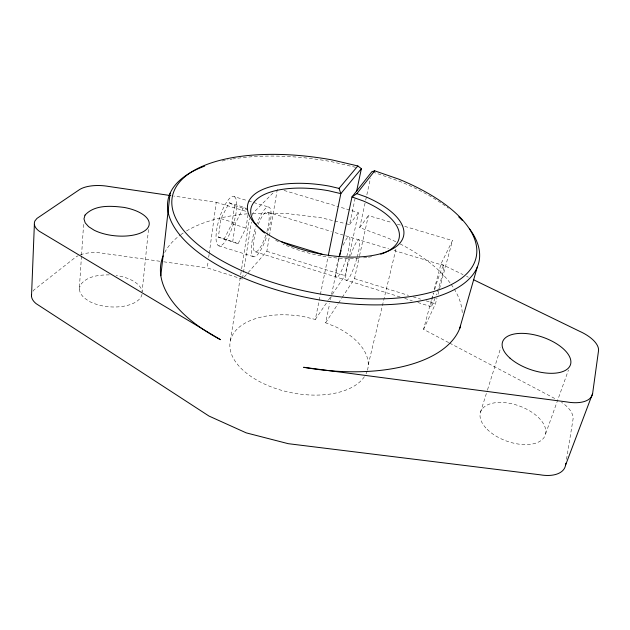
<?xml version="1.0" encoding="UTF-8"?>
<svg xmlns="http://www.w3.org/2000/svg" width="630" height="630" viewBox="0 0 630 630"><rect width="100%" height="100%" fill="white"/><g stroke="black" fill="none" stroke-linecap="round" stroke-linejoin="round"><path stroke-width="0.47" stroke-dasharray="3.15 2.36" d="M142.018 294.281A31.516 15.963 4.4 0 1 121.598 306.542A31.516 15.963 4.4 0 1 88.932 301.195L83.711 297.557L80.427 293.462L79.278 289.217L81.49 256.008M81.561 255.032L83.703 222.792M148.475 229.541L142.12 291.792A31.516 15.963 4.4 0 0 117.92 275.759L116.109 275.554M242.408 279.106L207.254 267.915L208.176 261.159M208.703 257.3L209.105 254.41M209.231 253.441L216.24 202.293L173.715 196.032M248.039 214.72L245.968 228.044L238.077 243.755L218.342 237.171L220.949 218.673L229.233 202.789L243.645 207.168L247.921 209.491M223.965 239.361L231.974 223.737L234.636 205.664L229.233 202.789M238.077 243.755L232.73 241.652L235.486 223.138L243.645 207.168M230.423 340.546L240.558 275.641M240.707 274.672L241.463 269.829M241.613 268.86L249.48 218.484M242.566 278.145L243.322 273.31M243.479 272.341L251.386 222.099M252.457 215.334L252.756 213.405L274.011 191.945M566.504 459.349L573.001 419.525A28.83 15.033 20.3 0 0 561.582 402.342M248.196 272.53L266.844 251.323L269.293 236.825M269.451 235.856L277.436 188.488M364.376 376.732A70.135 38.525 11.2 0 1 282.035 390.466A70.135 38.525 11.2 0 1 230.722 339.428A70.135 38.525 11.2 0 1 303.999 316.677L315.315 319.473L319.016 301.227M319.213 300.266L320.182 295.462M320.379 294.501L327.978 257.04M367.487 370.125A70.135 38.525 11.2 0 0 336.121 327.017L325.639 322.796L329.663 303.581M330.466 299.738L339.31 257.457M345.87 223.689L349.579 224.571L355.58 196.15M332.341 294.305L344.972 275.625L348.658 258.442M348.863 257.489L358.486 212.609L339.641 207.002M395.774 241.715A153.145 75.112 11.2 0 0 386.773 237.541L359.738 227.627L365.495 201.088M365.699 200.135L370.424 178.337M342.216 297.423L354.509 278.594L359.344 256.623M359.557 255.67L368.385 215.555L391.742 222.508M368.266 364.675L395.979 248.913M79.278 289.217L80.309 285.114C86.901 275.83 99.548 274.845 109.966 274.877M448.71 342.618L423.565 329.364L431.392 299.959M431.652 299.006L433.164 293.312M434.172 289.524L441 263.907L452.474 240.589L402.019 225.571M423.565 329.364L435.464 303.778L436.992 298.116M438.008 294.344L439.275 289.627M439.527 288.69L452.474 240.589M480.477 412.256L487.234 390.742M487.526 389.805L500.748 347.713M545.651 433.731L568.457 370.03M325.639 322.796L337.94 303.967M338.475 303.148L341.68 298.242M315.315 319.473L327.947 300.801M328.498 299.982L331.789 295.116M33.059 291.194L34.028 289.839L74.994 257.678A26.035 12.616 4.3 0 1 78.167 255.741M359.738 227.627L368.385 215.555M349.579 224.571L358.486 212.609M244.338 276.916L247.559 273.255M252.756 213.405L286.288 213.468L320.835 217.696L333.821 220.799M159.831 261.261L103.706 253.386A26.035 12.616 4.3 0 0 79.089 255.315M163.706 261.804L207.254 267.915M355.635 167.328L331.734 161.721A158.516 69.072 11.2 0 0 232.809 158.965M334.743 221.028L344.941 223.461M284.036 190.449L338.696 206.719M397.349 224.178L401.089 225.288M234.344 196.694A25.791 7.521 -73.1 0 1 228.218 236.699A25.791 7.521 -73.1 0 1 216.625 230.147A25.791 7.521 -73.1 0 1 234.344 196.694L247.519 200.679M248.464 200.962L269.168 207.215M267.608 212.16L331.396 231.493M335.121 232.62L388.568 248.818M394.01 250.464L443.898 265.584M234.636 205.664L247.889 209.688M216.24 202.293L246.204 211.412M220.949 218.673L235.486 223.138M231.974 223.737L245.968 228.044M266.844 251.323L344.972 275.625M354.509 278.594L408.476 295.383M413.13 296.832L420.58 299.148M426.163 300.88L435.464 303.778M218.342 237.171L232.73 241.652M255.087 251.748L400.121 296.982M404.696 298.407L412.28 300.778M417.848 302.51L430.999 306.613M218.791 245.826L253.52 256.693M372.771 172.014L399.845 181.409A158.516 69.072 11.2 0 1 448.347 208.191M441 263.907L463.042 274.625M466.57 276.342L468.334 277.2M449.576 343.074L555.369 398.822M256.402 225.209A25.98 6.654 -73 0 1 271.089 214.2A25.98 6.654 -73 0 1 256.308 255.843A25.98 6.654 -73 0 1 256.071 226.139M258.229 224.422A20.782 5.324 -73 0 1 267.829 212.318A20.782 5.324 -73 0 1 266.86 231.682M265.829 235.077A20.782 5.324 -73 0 1 254.89 251.646A20.782 5.324 -73 0 1 256.402 229.564M434.7 289.359A21.522 1.646 -72.7 0 1 443.953 265.726A21.522 1.646 -72.7 0 1 436.22 294.958M435.078 298.124A21.522 1.646 -72.7 0 1 430.873 306.416A21.522 1.646 -72.7 0 1 433.684 292.895M222.13 161.02A158.516 69.072 11.2 0 1 228.091 159.792M230.115 159.421A158.516 69.072 11.2 0 1 231.903 159.114M367.211 371.015A70.135 38.525 11.2 0 1 365.746 374.456M350.595 255.575A21.168 3.441 -72.9 0 1 358.927 239.802A21.168 3.441 -72.9 0 1 357.328 256.662M356.856 258.371A21.168 3.441 -72.9 0 1 346.689 280.295A21.168 3.441 -72.9 0 1 349.721 258.245M343.24 245.133A21.121 3.654 -72.9 0 1 349.469 244.85A21.121 3.654 -72.9 0 1 338.412 276.027A21.121 3.654 -72.9 0 1 338.743 257.82M164.706 252.472A153.145 75.112 11.2 0 1 180.117 235.179M180.873 234.628A153.145 75.112 11.2 0 1 183.212 233.013M186.504 230.958A153.145 75.112 11.2 0 1 247.748 213.783M400.176 243.928A153.145 75.112 11.2 0 1 450.678 283.728M451.23 284.484A153.145 75.112 11.2 0 1 453.773 288.249M454.238 289.005A153.145 75.112 11.2 0 1 462.247 312.819M371.59 256.654A75.537 32.673 11.2 0 1 367.715 257.331M366.723 257.473A75.537 32.673 11.2 0 1 362.644 257.969M358.903 258.292A75.537 32.673 11.2 0 1 321.843 255.977M320.906 255.811A75.537 32.673 11.2 0 1 283.004 243.991M278.428 241.747A75.537 32.673 11.2 0 1 274.105 239.376M487.116 429.274A34.359 18.672 19.9 0 0 543.54 438.197A34.359 18.672 19.9 0 0 508.142 403.066A34.359 18.672 19.9 0 0 487.116 429.274"/><path stroke-width="0.94" d="M31.5 296.32L34.374 224.319M160.831 275.712L170.124 193.221M31.547 294.415A28.397 14.427 2.6 0 0 36.17 303.676L208.979 416.052L246.204 432.857L288.209 443.677L540.367 474.823A30.957 17.238 21.5 0 0 565.551 465.176L592.633 393.427L598.5 350.902A30.027 13.892 19 0 0 579.458 331.23L473.626 279.775M565.551 465.176L565.866 463.231M328.364 255.118L340.838 193.638L361.376 168.675L357.84 165.958L332.199 159.941A154.893 67.001 11.2 0 0 179.503 224.855A154.893 67.001 11.2 0 0 421.297 294.651A154.893 67.001 11.2 0 0 398.947 179.211L374.708 170.824L371.865 171.706L351.973 196.922L339.507 256.497M356.572 191.41L361.376 168.675M459.64 328.616L477.32 266.986M380.78 254.205A75.537 32.673 11.2 0 0 363.305 200.978L351.973 196.922L356.84 193.638L374.708 170.824M264.568 232.99A75.537 32.673 11.2 0 1 259.765 197.017A75.537 32.673 11.2 0 1 328.687 190.764L340.838 193.638L339.042 188.401L357.84 165.958M170.817 195.607L108.974 186.496A27.019 11.576 5.3 0 0 79.278 189.764L36.973 218.397L34.965 220.862A29.539 13.301 3.9 0 0 39.265 231.226L220.461 339.672A153.145 75.112 11.2 0 1 163.123 255.906M339.042 188.401L329.466 186.141A79.506 34.17 11.2 0 0 251.173 218.909A79.506 34.17 11.2 0 0 374.417 255.158A79.506 34.17 11.2 0 0 365.794 196.82L356.84 193.638M281.334 241.692L322.347 254.331M460.601 325.923A153.145 75.112 11.2 0 1 303.613 367.29L566.89 401.948A32.319 16.026 19.9 0 0 592.633 393.427M469.523 228.84A158.516 69.072 11.2 0 1 402.475 303.558A158.516 69.072 11.2 0 1 203.978 256.536A158.516 69.072 11.2 0 1 204.687 166.107M458.75 216.917A158.516 69.072 11.2 0 1 462.278 220.382M339.011 256.914A21.121 3.654 -72.9 0 1 341.043 250.716M85.003 215.129L83.963 218.886L85.192 222.831L88.633 226.682L94.083 230.17A32.752 14.687 5.4 0 0 145.341 230.359A32.752 14.687 5.4 0 0 123.913 207.396C110.959 205.821 94.626 204.53 85.003 215.129M510.024 358.171A35.815 17.294 18.6 0 0 568.764 367.692A35.815 17.294 18.6 0 0 530.767 334.136A35.815 17.294 18.6 0 0 510.024 358.171"/></g></svg>
